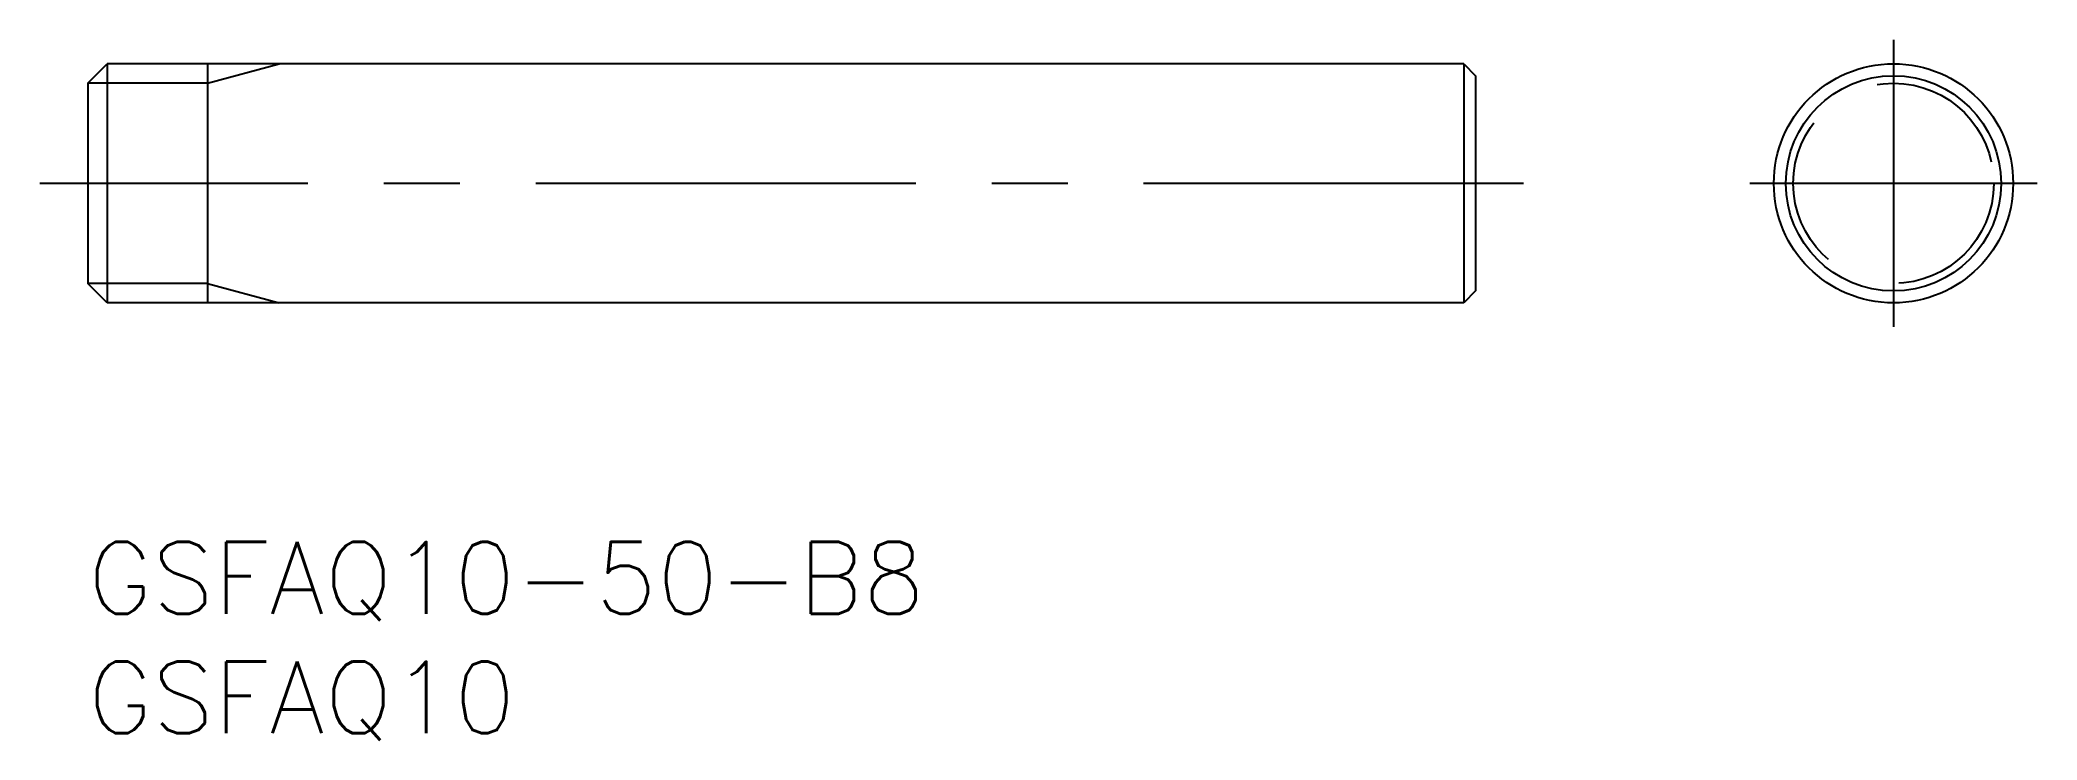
# Model space of a CAD drawing. Extents: x -2 to 81.5, y -8.3 to 21.
import ezdxf

# ---------------------------------------------------------------- set-up
doc = ezdxf.new("R2010")
doc.units = 0
doc.header["$LTSCALE"] = 0.5
doc.linetypes.add('CENTER', pattern=[50.8, 31.75, -6.35, 6.35, -6.35])
doc.linetypes.add('DASHED', pattern=[19.05, 12.7, -6.35])
for name, color, linetype in [('MSM_CENTER', 1, 'CENTER'), ('MSM_CONTINUOUS', 7, 'CONTINUOUS'), ('MSM_DASHED', 4, 'DASHED'), ('MSM_NARROW', 5, 'CONTINUOUS'), ('MSM_PART_NUMBER', 7, 'CONTINUOUS')]:
    doc.layers.add(name, color=color, linetype=linetype)
doc.styles.get("Standard").update_dxf_attribs({"font": 'txt.shx', "height": 3, "bigfont": 'bigfont.shx'})

# ---------------------------------------------------------------- blocks, each defined once
blk = doc.blocks.new('*U12')
at = {"layer": 'MSM_PART_NUMBER'}
blk.add_text('GSFAQ10-50-B8', height=3, dxfattribs=at).set_placement((0, -3))
blk = doc.blocks.new('*U13')
at = {"layer": 'MSM_PART_NUMBER'}
blk.add_text('GSFAQ10', height=3, dxfattribs=at).set_placement((0, -8))

msp = doc.modelspace()

# ---------------------------------------------------------------- linework, layer by layer
at = {"layer": 'MSM_CENTER'}
for p, q in [((75.462, 21), (75.462, 9)), ((60, 15), (-2, 15)), ((81.462, 15), (69.462, 15))]:
    msp.add_line(p, q, dxfattribs=at)
at = {"layer": 'MSM_CONTINUOUS'}
for p, q in [((0, 19.188), (0.812, 20)), ((57.5, 20), (0.812, 20)), ((0.812, 20), (0.812, 10)), ((5, 20), (5, 10)), ((57.5, 20), (58, 19.5)), ((57.5, 20), (57.5, 10)), ((58, 19.5), (58, 10.5)), ((0, 19.188), (0, 10.812)), ((0.812, 10), (0, 10.812)), ((58, 10.5), (57.5, 10)), ((57.5, 10), (0.812, 10))]:
    msp.add_line(p, q, dxfattribs=at)
for radius in [5, 4.5]:
    msp.add_circle((75.462, 15), radius, dxfattribs=at)
at = {"layer": 'MSM_DASHED'}
msp.add_circle((75.462, 15), 4.188, dxfattribs=at)
at = {"layer": 'MSM_NARROW'}
for p, q in [((5, 19.188), (8, 20)), ((5, 19.188), (0, 19.188)), ((5, 10.812), (0, 10.812)), ((5, 10.812), (8, 10))]:
    msp.add_line(p, q, dxfattribs=at)

# ---------------------------------------------------------------- block references
at = {"layer": 'MSM_CONTINUOUS'}
for name in ['*U12', '*U13']:
    msp.add_blockref(name, (0, 0), dxfattribs=at)

doc.saveas('drawing.dxf')
